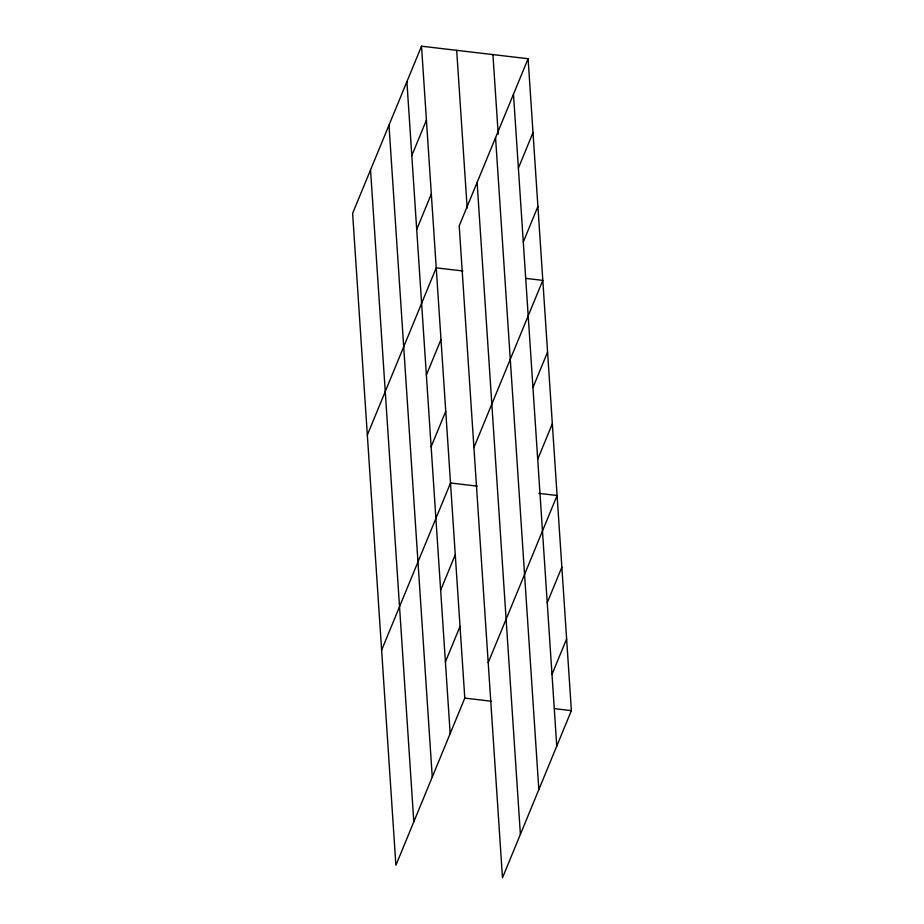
<?xml version="1.0" encoding="UTF-8"?>
<svg xmlns="http://www.w3.org/2000/svg" width="924" height="924" viewBox="0 0 924 924"><rect width="100%" height="100%" fill="white"/><g stroke="black" fill="none" stroke-linecap="round" stroke-linejoin="round"><path stroke-width="1.39" d="M421.517 46.2L352.622 213.363L395.899 865.28L464.795 698.117L421.517 46.2L528.101 58.72L571.379 710.637L502.483 877.8L459.205 225.883L528.101 58.72M411.804 155.567L426.426 120.085M416.701 229.452L431.335 193.971M367.336 435.019L436.232 267.856L462.97 270.986M426.368 375.04L440.991 339.558M518.387 168.087L533.009 132.606M431.127 446.754L445.761 411.272M523.284 241.972L537.907 206.491M381.612 650.149L450.519 482.986L477.246 486.128M473.92 447.539L542.815 280.376L525.929 278.39M440.656 590.182L455.278 554.7M532.952 387.56L547.574 352.079M445.414 661.884L460.037 626.403M537.71 459.274L552.333 423.793M488.195 662.67L557.103 495.507L538.808 493.358M547.239 602.691L561.861 567.209M551.998 674.404L566.62 638.923M464.795 698.117L491.533 701.258M554.504 708.65L571.379 710.637M513.478 94.202L556.756 746.118M492.931 54.585L498.209 134.153M495.564 137.653L538.842 789.57M477.107 182.432L520.397 834.349M456.687 50.335L467.163 208.05M406.895 81.682L450.173 733.598M388.981 125.133L432.259 777.049M370.536 169.912L413.813 821.829"/></g></svg>
